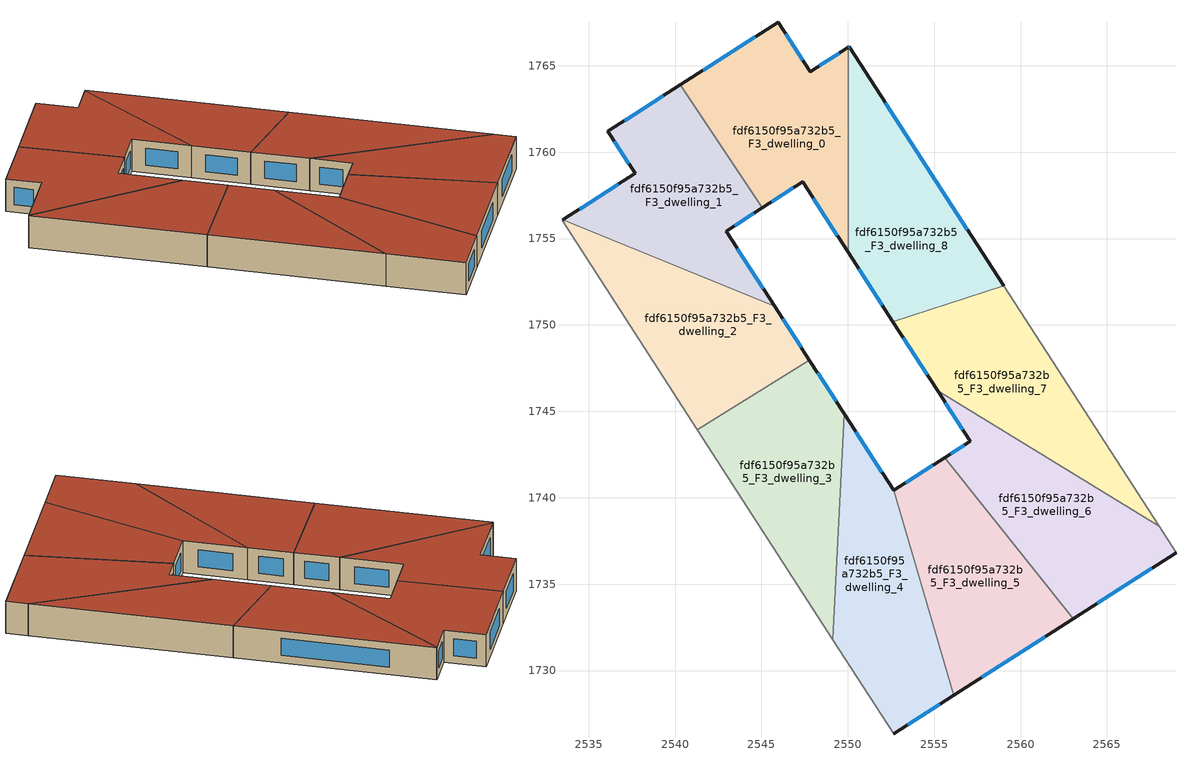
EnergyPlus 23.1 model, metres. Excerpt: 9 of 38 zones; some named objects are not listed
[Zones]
fdf6150f95a732b5_F3_dwelling_0
 floor to fdf6150f95a732b5_F2_dwelling_0 (EU_floor_Construction): 2550.02,1766.07 2550.02,1754.2 2547.38,1758.29 2545.05,1756.79 2540.3,1763.89 2545.96,1767.53 2547.82,1764.66 z9
 wall outside (EU_wall_Construction): 2550.02,1766.07 2547.82,1764.66 2545.96,1767.53 2540.3,1763.89 / 2545.05,1756.79 2547.38,1758.29 2550.02,1754.2 z9:12
 wall to fdf6150f95a732b5_F3_dwelling_8 (EU_wall_Construction): 2550.02,1754.2 2550.02,1766.07 z9:12
 wall to fdf6150f95a732b5_F3_dwelling_1 (EU_wall_Construction): 2540.3,1763.89 2545.05,1756.79 z9:12
 window (EU_Window_Construction): 2549.5,1765.74 2548.34,1764.99 / 2548,1757.33 2549.4,1755.16 / 2545.6,1757.14 2546.83,1757.93 / 2544.63,1766.67 2541.63,1764.75 / 2547.38,1765.33 2546.4,1766.86 z9.7:11.3
 roof outside (EU_roof_Construction): 2550.02,1754.2 2550.02,1766.07 2547.82,1764.66 2545.96,1767.53 2540.3,1763.89 2545.05,1756.79 2547.38,1758.29 z12
fdf6150f95a732b5_F3_dwelling_1
 floor to fdf6150f95a732b5_F2_dwelling_1 (EU_floor_Construction): 2540.3,1763.89 2545.05,1756.79 2542.95,1755.44 2545.77,1751.08 2533.49,1756.08 2537.69,1758.77 2536.12,1761.2 z9
 wall outside (EU_wall_Construction): 2545.77,1751.08 2542.95,1755.44 2545.05,1756.79 / 2540.3,1763.89 2536.12,1761.2 2537.69,1758.77 2533.49,1756.08 z9:12
 wall to fdf6150f95a732b5_F3_dwelling_2 (EU_wall_Construction): 2533.49,1756.08 2545.77,1751.08 z9:12
 window (EU_Window_Construction): 2543.44,1755.76 2544.56,1756.47 / 2545.11,1752.1 2543.61,1754.41 / 2536.71,1758.14 2534.48,1756.71 / 2536.49,1760.63 2537.32,1759.34 / 2539.32,1763.26 2537.1,1761.83 z9.7:11.3
 roof outside (EU_roof_Construction): 2545.77,1751.08 2542.95,1755.44 2545.05,1756.79 2540.3,1763.89 2536.12,1761.2 2537.69,1758.77 2533.49,1756.08 z12
fdf6150f95a732b5_F3_dwelling_2
 floor to fdf6150f95a732b5_F2_dwelling_2 (EU_floor_Construction): 2545.77,1751.08 2547.78,1747.97 2541.28,1743.95 2533.46,1756.05 2533.49,1756.08 z9
 wall outside (EU_wall_Construction): 2547.78,1747.97 2545.77,1751.08 z9:12
 wall to fdf6150f95a732b5_F3_dwelling_3 (EU_wall_Construction): 2541.28,1743.95 2547.78,1747.97 z9:12
 wall adiabatic (EU_wall_Construction): 2533.49,1756.08 2533.46,1756.05 2541.28,1743.95 z9:12
 window (EU_Window_Construction): 2547.31,1748.7 2546.24,1750.35 z9.7:11.3
 roof outside (EU_roof_Construction): 2547.78,1747.97 2545.77,1751.08 2533.49,1756.08 2533.46,1756.05 2541.28,1743.95 z12
fdf6150f95a732b5_F3_dwelling_3
 floor to fdf6150f95a732b5_F2_dwelling_3 (EU_floor_Construction): 2547.78,1747.97 2549.79,1744.85 2549.14,1731.79 2541.28,1743.95 z9
 wall outside (EU_wall_Construction): 2549.79,1744.85 2547.78,1747.97 z9:12
 wall to fdf6150f95a732b5_F3_dwelling_4 (EU_wall_Construction): 2549.14,1731.79 2549.79,1744.85 z9:12
 wall adiabatic (EU_wall_Construction): 2541.28,1743.95 2549.14,1731.79 z9:12
 window (EU_Window_Construction): 2549.32,1745.58 2548.25,1747.23 z9.7:11.3
 roof outside (EU_roof_Construction): 2549.14,1731.79 2549.79,1744.85 2547.78,1747.97 2541.28,1743.95 z12
fdf6150f95a732b5_F3_dwelling_4
 floor to fdf6150f95a732b5_F2_dwelling_4 (EU_floor_Construction): 2552.65,1740.44 2556.14,1728.57 2552.66,1726.33 2549.14,1731.79 2549.79,1744.85 z9
 wall outside (EU_wall_Construction): 2552.65,1740.44 2549.79,1744.85 / 2552.66,1726.33 2556.14,1728.57 z9:12
 wall to fdf6150f95a732b5_F3_dwelling_5 (EU_wall_Construction): 2556.14,1728.57 2552.65,1740.44 z9:12
 wall adiabatic (EU_wall_Construction): 2549.14,1731.79 2552.66,1726.33 z9:12
 window (EU_Window_Construction): 2551.98,1741.47 2550.46,1743.81 / 2553.48,1726.86 2555.32,1728.04 z9.7:11.3
 roof outside (EU_roof_Construction): 2556.14,1728.57 2552.65,1740.44 2549.79,1744.85 2549.14,1731.79 2552.66,1726.33 z12
fdf6150f95a732b5_F3_dwelling_5
 floor to fdf6150f95a732b5_F2_dwelling_5 (EU_floor_Construction): 2555.62,1742.32 2563.04,1733 2556.14,1728.57 2552.65,1740.44 2552.66,1740.42 z9
 wall outside (EU_wall_Construction): 2552.65,1740.44 2552.66,1740.42 / 2555.62,1742.32 2552.66,1740.42 / 2556.14,1728.57 2563.04,1733 z9:12
 wall to fdf6150f95a732b5_F3_dwelling_6 (EU_wall_Construction): 2563.04,1733 2555.62,1742.32 z9:12
 window (EU_Window_Construction): 2554.92,1741.87 2553.35,1740.87 / 2557.76,1729.61 2561.42,1731.96 z9.7:11.3
 roof outside (EU_roof_Construction): 2563.04,1733 2555.62,1742.32 2552.66,1740.42 2552.65,1740.44 2556.14,1728.57 z12
fdf6150f95a732b5_F3_dwelling_6
 floor to fdf6150f95a732b5_F2_dwelling_6 (EU_floor_Construction): 2568.02,1738.34 2568.99,1736.83 2563.04,1733 2555.62,1742.32 2557.09,1743.26 2555.2,1746.18 z9
 wall outside (EU_wall_Construction): 2555.2,1746.18 2557.09,1743.26 2555.62,1742.32 / 2563.04,1733 2568.99,1736.83 z9:12
 wall to fdf6150f95a732b5_F3_dwelling_7 (EU_wall_Construction): 2568.02,1738.34 2555.2,1746.18 z9:12
 wall adiabatic (EU_wall_Construction): 2568.99,1736.83 2568.02,1738.34 z9:12
 window (EU_Window_Construction): 2556.74,1743.04 2555.96,1742.54 / 2555.64,1745.49 2556.64,1743.94 / 2564.44,1733.9 2567.6,1735.93 z9.7:11.3
 roof outside (EU_roof_Construction): 2568.99,1736.83 2568.02,1738.34 2555.2,1746.18 2557.09,1743.26 2555.62,1742.32 2563.04,1733 z12
fdf6150f95a732b5_F3_dwelling_7
 floor to fdf6150f95a732b5_F2_dwelling_7 (EU_floor_Construction): 2559.02,1752.26 2568.02,1738.34 2555.2,1746.18 2552.61,1750.19 z9
 wall outside (EU_wall_Construction): 2552.61,1750.19 2555.2,1746.18 z9:12
 wall to fdf6150f95a732b5_F3_dwelling_8 (EU_wall_Construction): 2559.02,1752.26 2552.61,1750.19 z9:12
 wall adiabatic (EU_wall_Construction): 2568.02,1738.34 2559.02,1752.26 z9:12
 window (EU_Window_Construction): 2553.22,1749.25 2554.59,1747.12 z9.7:11.3
 roof outside (EU_roof_Construction): 2568.02,1738.34 2559.02,1752.26 2552.61,1750.19 2555.2,1746.18 z12
fdf6150f95a732b5_F3_dwelling_8
 floor to fdf6150f95a732b5_F2_dwelling_8 (EU_floor_Construction): 2550.07,1766.1 2559.02,1752.26 2552.61,1750.19 2550.02,1754.2 2550.02,1766.07 z9
 wall outside (EU_wall_Construction): 2550.02,1754.2 2552.61,1750.19 / 2559.02,1752.26 2550.07,1766.1 2550.02,1766.07 z9:12
 window (EU_Window_Construction): 2550.63,1753.26 2552,1751.13 / 2550.06,1766.1 2550.03,1766.08 / 2556.92,1755.51 2552.17,1762.85 z9.7:11.3
 roof outside (EU_roof_Construction): 2559.02,1752.26 2550.07,1766.1 2550.02,1766.07 2550.02,1754.2 2552.61,1750.19 z12
[Building]
EU S2 Campaign: North Axis=0; Terrain=City; Solar Distribution=FullExterior
[Site:Location]
Budapest.Ferenc.Liszt.Intl.AP: Latitude=47.437; Longitude=19.256; Time Zone=1; Elevation=185
[SizingPeriod:WeatherFileDays]
AnnualSizingPeriod: Begin Month=1; Begin Day of Month=1; End Month=12; End Day of Month=31; Day of Week for Start Day=Monday; Use Weather File Daylight Saving Period=No; Use Weather File Rain and Snow Indicators=No
[MATERIAL]
EU_InternalMass_Material: Roughness=MediumRough; Thickness=0.1; Conductivity=1; Density=1800; Specific Heat=900; Thermal Absorptance=0.9; Solar Absorptance=0.7; Visible Absorptance=0.7
[MATERIAL:NOMASS] Roughness=MediumRough; Thermal Absorptance=0.9; Solar Absorptance=0.7; Visible Absorptance=0.7
Name | Thermal Resistance
EU_wall_NoMass | 0.832559
EU_roof_NoMass | 1.39638
EU_floor_NoMass | 0.872794
[WINDOWMATERIAL:SIMPLEGLAZINGSYSTEM]
EU_Window_SimpleGlazing: UFactor=2.79869; Solar Heat Gain Coefficient=0.75; Visible Transmittance=0.75
[CONSTRUCTION]
EU_wall_Construction: EU_wall_NoMass
EU_roof_Construction: EU_roof_NoMass
EU_floor_Construction: EU_floor_NoMass
EU_Window_Construction: EU_Window_SimpleGlazing
EU_InternalMass_Construction: EU_InternalMass_Material
[ZONE] Type=1; Multiplier=1; Ceiling Height=autocalculate; Floor Area=autocalculate; Part of Total Floor Area=Yes
Name | Volume
fdf6150f95a732b5_F3_dwelling_0; fdf6150f95a732b5_F3_dwelling_2 | 208.429
fdf6150f95a732b5_F3_dwelling_1 | 208.403
fdf6150f95a732b5_F3_dwelling_3 | 208.4
fdf6150f95a732b5_F3_dwelling_4 | 208.393
fdf6150f95a732b5_F3_dwelling_5 | 208.421
fdf6150f95a732b5_F3_dwelling_6 | 208.432
fdf6150f95a732b5_F3_dwelling_7 | 208.418
fdf6150f95a732b5_F3_dwelling_8 | 208.422
[INTERNALMASS] Construction=EU_InternalMass_Construction
Name | Zone or ZoneList | Surface Area
fdf6150f95a732b5_F3_dwelling_0_EU_InternalMass | fdf6150f95a732b5_F3_dwelling_0 | 69.4761
fdf6150f95a732b5_F3_dwelling_1_EU_InternalMass | fdf6150f95a732b5_F3_dwelling_1 | 69.468
fdf6150f95a732b5_F3_dwelling_2_EU_InternalMass | fdf6150f95a732b5_F3_dwelling_2 | 69.4761
fdf6150f95a732b5_F3_dwelling_3_EU_InternalMass | fdf6150f95a732b5_F3_dwelling_3 | 69.4667
fdf6150f95a732b5_F3_dwelling_4_EU_InternalMass | fdf6150f95a732b5_F3_dwelling_4 | 69.4643
fdf6150f95a732b5_F3_dwelling_5_EU_InternalMass | fdf6150f95a732b5_F3_dwelling_5 | 69.4736
fdf6150f95a732b5_F3_dwelling_6_EU_InternalMass | fdf6150f95a732b5_F3_dwelling_6 | 69.477
fdf6150f95a732b5_F3_dwelling_7_EU_InternalMass | fdf6150f95a732b5_F3_dwelling_7 | 69.4724
fdf6150f95a732b5_F3_dwelling_8_EU_InternalMass | fdf6150f95a732b5_F3_dwelling_8 | 69.4742
[OTHEREQUIPMENT] Fuel Type=Electricity; Design Level Calculation Method=Watts/Area; Power per Zone Floor Area=1; Fraction Latent=0; Fraction Radiant=0; Fraction Lost=0; Carbon Dioxide Generation Rate=0; EndUse Subcategory=EU_Step8_InternalGains
Name | Zone or ZoneList or Space or SpaceList | Schedule
EU_Step8_InternalGain_fdf6150f95a732b5_F3_dwelling_0_f000 | fdf6150f95a732b5_F3_dwelling_0 | EU_Step8_GainSchedule_fdf6150f95a732b5_F3_dwelling_0_f000
EU_Step8_InternalGain_fdf6150f95a732b5_F3_dwelling_1_f000 | fdf6150f95a732b5_F3_dwelling_1 | EU_Step8_GainSchedule_fdf6150f95a732b5_F3_dwelling_1_f000
EU_Step8_InternalGain_fdf6150f95a732b5_F3_dwelling_2_f000 | fdf6150f95a732b5_F3_dwelling_2 | EU_Step8_GainSchedule_fdf6150f95a732b5_F3_dwelling_2_f000
EU_Step8_InternalGain_fdf6150f95a732b5_F3_dwelling_3_f000 | fdf6150f95a732b5_F3_dwelling_3 | EU_Step8_GainSchedule_fdf6150f95a732b5_F3_dwelling_3_f000
EU_Step8_InternalGain_fdf6150f95a732b5_F3_dwelling_4_f000 | fdf6150f95a732b5_F3_dwelling_4 | EU_Step8_GainSchedule_fdf6150f95a732b5_F3_dwelling_4_f000
EU_Step8_InternalGain_fdf6150f95a732b5_F3_dwelling_5_f000 | fdf6150f95a732b5_F3_dwelling_5 | EU_Step8_GainSchedule_fdf6150f95a732b5_F3_dwelling_5_f000
EU_Step8_InternalGain_fdf6150f95a732b5_F3_dwelling_6_f000 | fdf6150f95a732b5_F3_dwelling_6 | EU_Step8_GainSchedule_fdf6150f95a732b5_F3_dwelling_6_f000
EU_Step8_InternalGain_fdf6150f95a732b5_F3_dwelling_7_f000 | fdf6150f95a732b5_F3_dwelling_7 | EU_Step8_GainSchedule_fdf6150f95a732b5_F3_dwelling_7_f000
EU_Step8_InternalGain_fdf6150f95a732b5_F3_dwelling_8_f000 | fdf6150f95a732b5_F3_dwelling_8 | EU_Step8_GainSchedule_fdf6150f95a732b5_F3_dwelling_8_f000
[ZONEVENTILATION:DESIGNFLOWRATE] Schedule=EU_AlwaysOn; Design Flow Rate Calculation Method=AirChanges/Hour; Air Changes per Hour=0.475469; Ventilation Type=Natural; Fan Pressure Rise=0; Fan Total Efficiency=1; Constant Term Coefficient=1; Temperature Term Coefficient=0; Velocity Term Coefficient=0; Velocity Squared Term Coefficient=0; Minimum Indoor Temperature=-100; Maximum Indoor Temperature=100; Delta Temperature=-100; Minimum Outdoor Temperature=-100; Maximum Outdoor Temperature=100; Maximum Wind Speed=40
Name | Zone or ZoneList or Space or SpaceList
EU_ConstantAir_fdf6150f95a732b5_F3_dwelling_0 | fdf6150f95a732b5_F3_dwelling_0
EU_ConstantAir_fdf6150f95a732b5_F3_dwelling_1 | fdf6150f95a732b5_F3_dwelling_1
EU_ConstantAir_fdf6150f95a732b5_F3_dwelling_2 | fdf6150f95a732b5_F3_dwelling_2
EU_ConstantAir_fdf6150f95a732b5_F3_dwelling_3 | fdf6150f95a732b5_F3_dwelling_3
EU_ConstantAir_fdf6150f95a732b5_F3_dwelling_4 | fdf6150f95a732b5_F3_dwelling_4
EU_ConstantAir_fdf6150f95a732b5_F3_dwelling_5 | fdf6150f95a732b5_F3_dwelling_5
EU_ConstantAir_fdf6150f95a732b5_F3_dwelling_6 | fdf6150f95a732b5_F3_dwelling_6
EU_ConstantAir_fdf6150f95a732b5_F3_dwelling_7 | fdf6150f95a732b5_F3_dwelling_7
EU_ConstantAir_fdf6150f95a732b5_F3_dwelling_8 | fdf6150f95a732b5_F3_dwelling_8
[HVACTEMPLATE:THERMOSTAT]
EU_HeatOnly_fdf6150f95a732b5_F3_dwelling_8: Constant Heating Setpoint=20; Constant Cooling Setpoint=50
[HVACTEMPLATE:ZONE:IDEALLOADSAIRSYSTEM] System Availability Schedule=EU_AlwaysOn; Maximum Heating Supply Air Temperature=50; Minimum Cooling Supply Air Temperature=13; Maximum Heating Supply Air Humidity Ratio=0.0156; Minimum Cooling Supply Air Humidity Ratio=0.0077; Heating Limit=NoLimit; Cooling Limit=NoLimit; Heating Availability Schedule=EU_AlwaysOn; Cooling Availability Schedule=EU_CoolingOff; Dehumidification Control Type=ConstantSensibleHeatRatio; Cooling Sensible Heat Ratio=0.7; Dehumidification Setpoint=60; Humidification Control Type=None; Humidification Setpoint=30; Outdoor Air Method=None; Outdoor Air Flow Rate per Person=0.00944; Outdoor Air Flow Rate per Zone Floor Area=0; Outdoor Air Flow Rate per Zone=0; Demand Controlled Ventilation Type=None; Outdoor Air Economizer Type=NoEconomizer; Heat Recovery Type=None; Sensible Heat Recovery Effectiveness=0.7; Latent Heat Recovery Effectiveness=0.65
Name | Template Thermostat
fdf6150f95a732b5_F3_dwelling_0 | EU_HeatOnly_fdf6150f95a732b5_F3_dwelling_0
fdf6150f95a732b5_F3_dwelling_1 | EU_HeatOnly_fdf6150f95a732b5_F3_dwelling_1
fdf6150f95a732b5_F3_dwelling_2 | EU_HeatOnly_fdf6150f95a732b5_F3_dwelling_2
fdf6150f95a732b5_F3_dwelling_3 | EU_HeatOnly_fdf6150f95a732b5_F3_dwelling_3
fdf6150f95a732b5_F3_dwelling_4 | EU_HeatOnly_fdf6150f95a732b5_F3_dwelling_4
fdf6150f95a732b5_F3_dwelling_5 | EU_HeatOnly_fdf6150f95a732b5_F3_dwelling_5
fdf6150f95a732b5_F3_dwelling_6 | EU_HeatOnly_fdf6150f95a732b5_F3_dwelling_6
fdf6150f95a732b5_F3_dwelling_7 | EU_HeatOnly_fdf6150f95a732b5_F3_dwelling_7
fdf6150f95a732b5_F3_dwelling_8 | EU_HeatOnly_fdf6150f95a732b5_F3_dwelling_8
[SIZING:ZONE] Zone Cooling Design Supply Air Temperature Input Method=SupplyAirTemperature; Zone Cooling Design Supply Air Temperature=13; Zone Heating Design Supply Air Temperature Input Method=SupplyAirTemperature; Zone Heating Design Supply Air Temperature=50; Zone Cooling Design Supply Air Humidity Ratio=0.008; Zone Heating Design Supply Air Humidity Ratio=0.008; Cooling Design Air Flow Method=DesignDay; Cooling Design Air Flow Rate=0; Cooling Minimum Air Flow per Zone Floor Area=0.000762; Cooling Minimum Air Flow=0; Cooling Minimum Air Flow Fraction=0.2; Heating Design Air Flow Method=DesignDay; Heating Design Air Flow Rate=0; Heating Maximum Air Flow per Zone Floor Area=0.002032; Heating Maximum Air Flow=0.141576; Heating Maximum Air Flow Fraction=0.3; Account for Dedicated Outdoor Air System=No; Dedicated Outdoor Air System Control Strategy=NeutralSupplyAir; Dedicated Outdoor Air Low Setpoint Temperature for Design=autosize; Dedicated Outdoor Air High Setpoint Temperature for Design=autosize; Zone Load Sizing Method=Sensible Load Only No Latent Load; Zone Latent Cooling Design Supply Air Humidity Ratio Input Method=HumidityRatioDifference; Zone Cooling Design Supply Air Humidity Ratio Difference=0.005; Zone Latent Heating Design Supply Air Humidity Ratio Input Method=HumidityRatioDifference; Zone Humidification Design Supply Air Humidity Ratio Difference=0.005
fdf6150f95a732b5_F3_dwelling_0; fdf6150f95a732b5_F3_dwelling_1; fdf6150f95a732b5_F3_dwelling_2; fdf6150f95a732b5_F3_dwelling_3; fdf6150f95a732b5_F3_dwelling_4; fdf6150f95a732b5_F3_dwelling_5; fdf6150f95a732b5_F3_dwelling_6; fdf6150f95a732b5_F3_dwelling_7; fdf6150f95a732b5_F3_dwelling_8
[SCHEDULE:CONSTANT]
Name | Hourly Value
EU_AlwaysOn | 1
EU_CoolingOff | 0
[SCHEDULE:FILE] Column Number=1; Rows to Skip at Top=0; Number of Hours of Data=8760; Column Separator=Comma; Interpolate to Timestep=No; Minutes per Item=60; Adjust Schedule for Daylight Savings=Yes
Name | File
EU_Step8_GainSchedule_fdf6150f95a732b5_F3_dwelling_0_f000 | ../../schedules/fdf6150f95a732b5/fdf6150f95a732b5_F3_dwelling_0_f000_gain.csv
EU_Step8_GainSchedule_fdf6150f95a732b5_F3_dwelling_1_f000 | ../../schedules/fdf6150f95a732b5/fdf6150f95a732b5_F3_dwelling_1_f000_gain.csv
EU_Step8_GainSchedule_fdf6150f95a732b5_F3_dwelling_2_f000 | ../../schedules/fdf6150f95a732b5/fdf6150f95a732b5_F3_dwelling_2_f000_gain.csv
EU_Step8_GainSchedule_fdf6150f95a732b5_F3_dwelling_3_f000 | ../../schedules/fdf6150f95a732b5/fdf6150f95a732b5_F3_dwelling_3_f000_gain.csv
EU_Step8_GainSchedule_fdf6150f95a732b5_F3_dwelling_4_f000 | ../../schedules/fdf6150f95a732b5/fdf6150f95a732b5_F3_dwelling_4_f000_gain.csv
EU_Step8_GainSchedule_fdf6150f95a732b5_F3_dwelling_5_f000 | ../../schedules/fdf6150f95a732b5/fdf6150f95a732b5_F3_dwelling_5_f000_gain.csv
EU_Step8_GainSchedule_fdf6150f95a732b5_F3_dwelling_6_f000 | ../../schedules/fdf6150f95a732b5/fdf6150f95a732b5_F3_dwelling_6_f000_gain.csv
EU_Step8_GainSchedule_fdf6150f95a732b5_F3_dwelling_7_f000 | ../../schedules/fdf6150f95a732b5/fdf6150f95a732b5_F3_dwelling_7_f000_gain.csv
EU_Step8_GainSchedule_fdf6150f95a732b5_F3_dwelling_8_f000 | ../../schedules/fdf6150f95a732b5/fdf6150f95a732b5_F3_dwelling_8_f000_gain.csv
